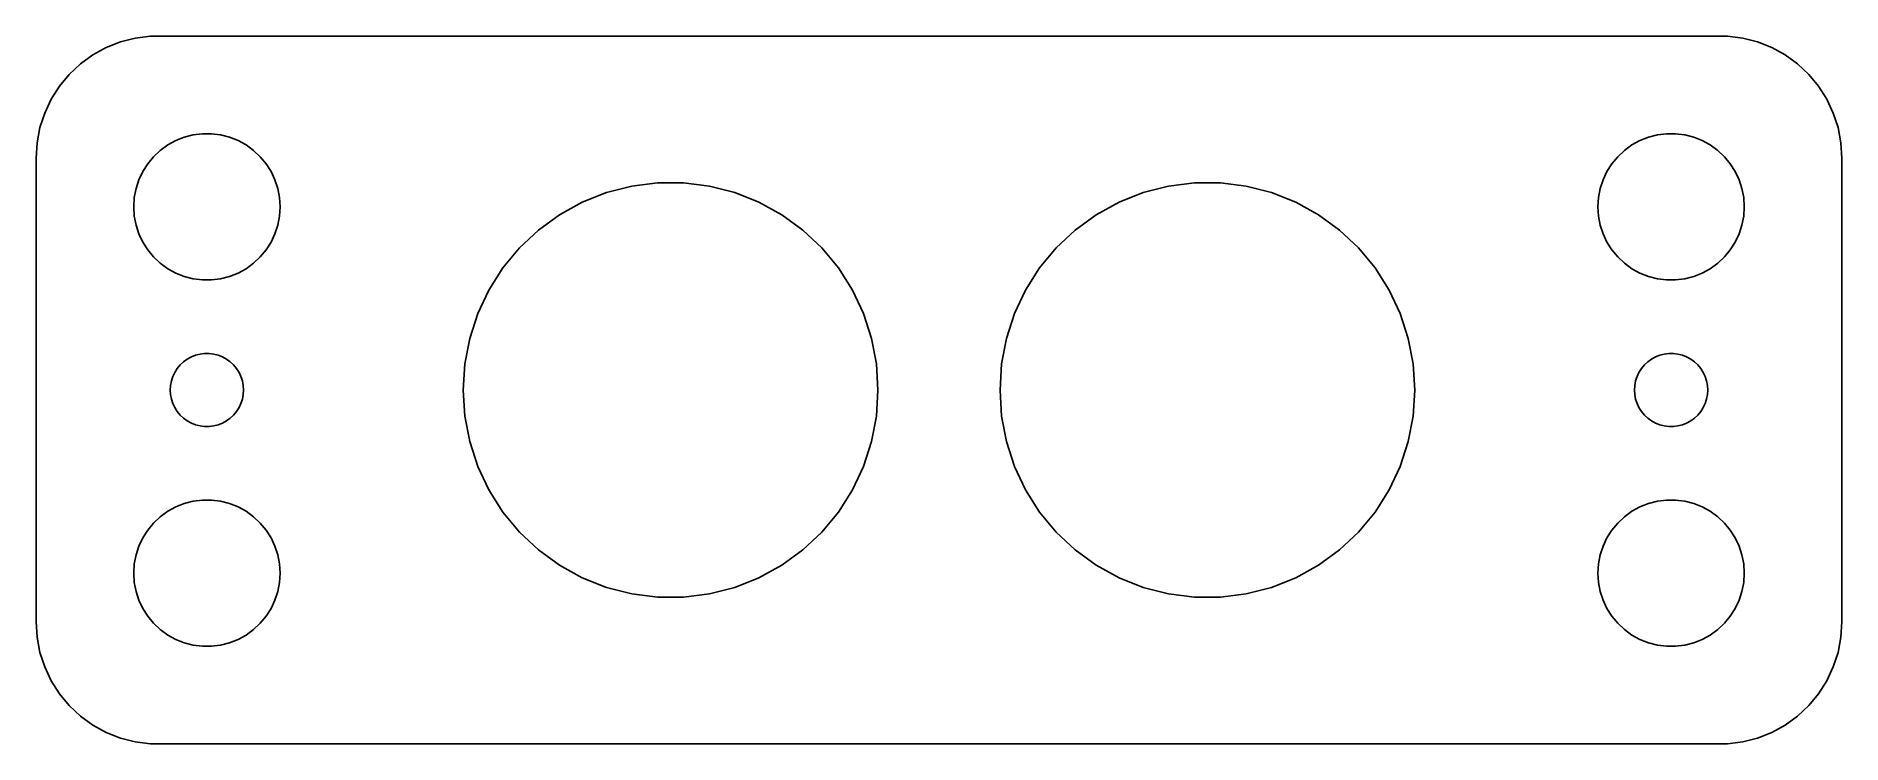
# Model space of a CAD drawing. Header units: metres. Extents: x -37 to 37, y -14.5 to 14.5.
import ezdxf

# ---------------------------------------------------------------- set-up
doc = ezdxf.new("R2010")
doc.units = ezdxf.units.M

msp = doc.modelspace()

# ---------------------------------------------------------------- linework, layer by layer
for p, q in [((-33.5451, 14.2553), (-34.1289, 14.0241)), ((-32.9369, 14.4114), (-33.5451, 14.2553)), ((-32.3139, 14.4901), (-32.9369, 14.4114)), ((32.3139, 14.4901), (-32.3139, 14.4901)), ((32.9369, 14.4114), (32.3139, 14.4901)), ((33.5451, 14.2553), (32.9369, 14.4114)), ((34.1289, 14.0241), (33.5451, 14.2553)), ((-35.1871, 13.3526), (-35.6448, 12.9227)), ((-34.6791, 13.7216), (-35.1871, 13.3526)), ((-34.1289, 14.0241), (-34.6791, 13.7216)), ((34.6791, 13.7216), (34.1289, 14.0241)), ((35.1871, 13.3526), (34.6791, 13.7216)), ((35.6448, 12.9227), (35.1871, 13.3526)), ((-35.6448, 12.9227), (-36.0451, 12.4389)), ((36.0451, 12.4389), (35.6448, 12.9227)), ((-36.3815, 11.9088), (-36.6489, 11.3406)), ((-36.0451, 12.4389), (-36.3815, 11.9088)), ((36.3815, 11.9088), (36.0451, 12.4389)), ((36.6489, 11.3406), (36.3815, 11.9088)), ((-36.6489, 11.3406), (-36.8429, 10.7434)), ((36.8429, 10.7434), (36.6489, 11.3406)), ((-36.8429, 10.7434), (-36.9606, 10.1267)), ((-30.927, 10.3532), (-30.5621, 10.4469)), ((-30.5621, 10.4469), (-30.1884, 10.4941)), ((-30.1884, 10.4941), (-29.8116, 10.4941)), ((-29.8116, 10.4941), (-29.4379, 10.4469)), ((-29.4379, 10.4469), (-29.0729, 10.3532)), ((29.0729, 10.3532), (29.4379, 10.4469)), ((29.4379, 10.4469), (29.8116, 10.4941)), ((29.8116, 10.4941), (30.1884, 10.4941)), ((30.1884, 10.4941), (30.5621, 10.4469)), ((30.5621, 10.4469), (30.927, 10.3532)), ((36.9606, 10.1267), (36.8429, 10.7434)), ((-36.9606, 10.1267), (-37, 9.5)), ((-32.1869, 9.55363), (-31.9123, 9.81154)), ((-31.9123, 9.81154), (-31.6075, 10.033)), ((-31.6075, 10.033), (-31.2773, 10.2145)), ((-31.2773, 10.2145), (-30.927, 10.3532)), ((-29.0729, 10.3532), (-28.7227, 10.2145)), ((-28.7227, 10.2145), (-28.3925, 10.033)), ((-28.3925, 10.033), (-28.0877, 9.81154)), ((-28.0877, 9.81154), (-27.8131, 9.55363)), ((27.8131, 9.55363), (28.0877, 9.81154)), ((28.0877, 9.81154), (28.3925, 10.033)), ((28.3925, 10.033), (28.7227, 10.2145)), ((28.7227, 10.2145), (29.0729, 10.3532)), ((30.927, 10.3532), (31.2773, 10.2145)), ((31.2773, 10.2145), (31.6075, 10.033)), ((31.6075, 10.033), (31.9123, 9.81154)), ((31.9123, 9.81154), (32.1869, 9.55363)), ((37, 9.5), (36.9606, 10.1267)), ((-37, 9.5), (-37, -9.5)), ((-32.7893, 8.60437), (-32.6289, 8.94525)), ((-32.6289, 8.94525), (-32.427, 9.26335)), ((-32.427, 9.26335), (-32.1869, 9.55363)), ((-27.8131, 9.55363), (-27.5729, 9.26335)), ((-27.5729, 9.26335), (-27.3711, 8.94525)), ((-27.3711, 8.94525), (-27.2107, 8.60437)), ((27.2107, 8.60437), (27.3711, 8.94525)), ((27.3711, 8.94525), (27.5729, 9.26335)), ((27.5729, 9.26335), (27.8131, 9.55363)), ((32.1869, 9.55363), (32.427, 9.26335)), ((32.427, 9.26335), (32.6289, 8.94525)), ((32.6289, 8.94525), (32.7893, 8.60437)), ((37, -9.5), (37, 9.5)), ((-32.9763, 7.87599), (-32.9057, 8.24606)), ((-32.9057, 8.24606), (-32.7893, 8.60437)), ((-27.2107, 8.60437), (-27.0942, 8.24606)), ((-27.0942, 8.24606), (-27.0237, 7.87599)), ((-13.6266, 8.08397), (-12.5927, 8.34944)), ((-12.5927, 8.34944), (-11.5337, 8.48322)), ((-11.5337, 8.48322), (-10.4663, 8.48322)), ((-10.4663, 8.48322), (-9.40726, 8.34944)), ((-9.40726, 8.34944), (-8.37335, 8.08397)), ((8.37335, 8.08397), (9.40726, 8.34944)), ((9.40726, 8.34944), (10.4663, 8.48322)), ((10.4663, 8.48322), (11.5337, 8.48322)), ((11.5337, 8.48322), (12.5927, 8.34944)), ((12.5927, 8.34944), (13.6266, 8.08397)), ((27.0237, 7.87599), (27.0942, 8.24606)), ((27.0942, 8.24606), (27.2107, 8.60437)), ((32.7893, 8.60437), (32.9057, 8.24606)), ((32.9057, 8.24606), (32.9763, 7.87599)), ((-33, 7.5), (-32.9763, 7.87599)), ((-32.9763, 7.12399), (-33, 7.5)), ((-27.0237, 7.87599), (-27, 7.5)), ((-27, 7.5), (-27.0237, 7.12399)), ((-15.5545, 7.17677), (-14.6191, 7.69102)), ((-14.6191, 7.69102), (-13.6266, 8.08397)), ((-8.37335, 8.08397), (-7.38087, 7.69102)), ((-7.38087, 7.69102), (-6.44547, 7.17677)), ((6.44547, 7.17677), (7.38087, 7.69102)), ((7.38087, 7.69102), (8.37335, 8.08397)), ((13.6266, 8.08397), (14.6191, 7.69102)), ((14.6191, 7.69102), (15.5545, 7.17677)), ((27, 7.5), (27.0237, 7.87599)), ((27.0237, 7.12399), (27, 7.5)), ((32.9763, 7.87599), (33, 7.5)), ((33, 7.5), (32.9763, 7.12399)), ((-32.9057, 6.75392), (-32.9763, 7.12399)), ((-32.7893, 6.39561), (-32.9057, 6.75392)), ((-27.0942, 6.75392), (-27.2107, 6.39561)), ((-27.0237, 7.12399), (-27.0942, 6.75392)), ((-16.4181, 6.54936), (-15.5545, 7.17677)), ((-6.44547, 7.17677), (-5.58189, 6.54936)), ((5.58189, 6.54936), (6.44547, 7.17677)), ((15.5545, 7.17677), (16.4181, 6.54936)), ((27.0942, 6.75392), (27.0237, 7.12399)), ((27.2107, 6.39561), (27.0942, 6.75392)), ((32.9057, 6.75392), (32.7893, 6.39561)), ((32.9763, 7.12399), (32.9057, 6.75392)), ((-32.6289, 6.05473), (-32.7893, 6.39561)), ((-32.427, 5.73663), (-32.6289, 6.05473)), ((-27.3711, 6.05473), (-27.5729, 5.73663)), ((-27.2107, 6.39561), (-27.3711, 6.05473)), ((-17.1962, 5.81865), (-16.4181, 6.54936)), ((-5.58189, 6.54936), (-4.80376, 5.81865)), ((4.80376, 5.81865), (5.58189, 6.54936)), ((16.4181, 6.54936), (17.1962, 5.81865)), ((27.3711, 6.05473), (27.2107, 6.39561)), ((27.5729, 5.73663), (27.3711, 6.05473)), ((32.6289, 6.05473), (32.427, 5.73663)), ((32.7893, 6.39561), (32.6289, 6.05473)), ((-32.1869, 5.44635), (-32.427, 5.73663)), ((-31.9123, 5.18845), (-32.1869, 5.44635)), ((-31.6075, 4.96701), (-31.9123, 5.18845)), ((-28.0877, 5.18845), (-28.3925, 4.96701)), ((-27.8131, 5.44635), (-28.0877, 5.18845)), ((-27.5729, 5.73663), (-27.8131, 5.44635)), ((-17.8766, 4.99617), (-17.1962, 5.81865)), ((-4.80376, 5.81865), (-4.12335, 4.99617)), ((4.12335, 4.99617), (4.80376, 5.81865)), ((17.1962, 5.81865), (17.8766, 4.99617)), ((27.8131, 5.44635), (27.5729, 5.73663)), ((28.0877, 5.18845), (27.8131, 5.44635)), ((28.3925, 4.96701), (28.0877, 5.18845)), ((31.9123, 5.18845), (31.6075, 4.96701)), ((32.1869, 5.44635), (31.9123, 5.18845)), ((32.427, 5.73663), (32.1869, 5.44635)), ((-31.2773, 4.78551), (-31.6075, 4.96701)), ((-30.927, 4.64682), (-31.2773, 4.78551)), ((-30.5621, 4.55313), (-30.927, 4.64682)), ((-30.1884, 4.50591), (-30.5621, 4.55313)), ((-29.8116, 4.50591), (-30.1884, 4.50591)), ((-29.4379, 4.55313), (-29.8116, 4.50591)), ((-29.0729, 4.64682), (-29.4379, 4.55313)), ((-28.7227, 4.78551), (-29.0729, 4.64682)), ((-28.3925, 4.96701), (-28.7227, 4.78551)), ((-18.4486, 4.09489), (-17.8766, 4.99617)), ((-4.12335, 4.99617), (-3.55139, 4.09489)), ((3.55139, 4.09489), (4.12335, 4.99617)), ((17.8766, 4.99617), (18.4486, 4.09489)), ((28.7227, 4.78551), (28.3925, 4.96701)), ((29.0729, 4.64682), (28.7227, 4.78551)), ((29.4379, 4.55313), (29.0729, 4.64682)), ((29.8116, 4.50591), (29.4379, 4.55313)), ((30.1884, 4.50591), (29.8116, 4.50591)), ((30.5621, 4.55313), (30.1884, 4.50591)), ((30.927, 4.64682), (30.5621, 4.55313)), ((31.2773, 4.78551), (30.927, 4.64682)), ((31.6075, 4.96701), (31.2773, 4.78551)), ((-18.9031, 3.12904), (-18.4486, 4.09489)), ((-3.55139, 4.09489), (-3.09689, 3.12904)), ((3.09689, 3.12904), (3.55139, 4.09489)), ((18.4486, 4.09489), (18.9031, 3.12904)), ((-19.233, 2.11386), (-18.9031, 3.12904)), ((-3.09689, 3.12904), (-2.76703, 2.11386)), ((2.76703, 2.11386), (3.09689, 3.12904)), ((18.9031, 3.12904), (19.233, 2.11386)), ((-30.2811, 1.47342), (-30.0942, 1.49704)), ((-30.0942, 1.49704), (-29.9058, 1.49704)), ((-29.9058, 1.49704), (-29.7189, 1.47342)), ((-19.433, 1.06532), (-19.233, 2.11386)), ((-2.76703, 2.11386), (-2.56702, 1.06532)), ((2.56702, 1.06532), (2.76703, 2.11386)), ((19.233, 2.11386), (19.433, 1.06532)), ((29.7189, 1.47342), (29.9058, 1.49704)), ((29.9058, 1.49704), (30.0942, 1.49704)), ((30.0942, 1.49704), (30.2811, 1.47342)), ((-31.3145, 0.722626), (-31.2135, 0.881668)), ((-31.2135, 0.881668), (-31.0934, 1.02681)), ((-31.0934, 1.02681), (-30.9561, 1.15576)), ((-30.9561, 1.15576), (-30.8037, 1.26648)), ((-30.8037, 1.26648), (-30.6387, 1.35724)), ((-30.6387, 1.35724), (-30.4635, 1.42657)), ((-30.4635, 1.42657), (-30.2811, 1.47342)), ((-29.7189, 1.47342), (-29.5365, 1.42657)), ((-29.5365, 1.42657), (-29.3613, 1.35724)), ((-29.3613, 1.35724), (-29.1963, 1.26648)), ((-29.1963, 1.26648), (-29.0439, 1.15576)), ((-29.0439, 1.15576), (-28.9065, 1.02681)), ((-28.9065, 1.02681), (-28.7865, 0.881668)), ((-28.7865, 0.881668), (-28.6855, 0.722626)), ((-19.5, 0), (-19.433, 1.06532)), ((-2.56702, 1.06532), (-2.5, 0)), ((2.5, 0), (2.56702, 1.06532)), ((19.433, 1.06532), (19.5, 0)), ((28.6855, 0.722626), (28.7865, 0.881668)), ((28.7865, 0.881668), (28.9065, 1.02681)), ((28.9065, 1.02681), (29.0439, 1.15576)), ((29.0439, 1.15576), (29.1963, 1.26648)), ((29.1963, 1.26648), (29.3613, 1.35724)), ((29.3613, 1.35724), (29.5365, 1.42657)), ((29.5365, 1.42657), (29.7189, 1.47342)), ((30.2811, 1.47342), (30.4635, 1.42657)), ((30.4635, 1.42657), (30.6387, 1.35724)), ((30.6387, 1.35724), (30.8037, 1.26648)), ((30.8037, 1.26648), (30.9561, 1.15576)), ((30.9561, 1.15576), (31.0934, 1.02681)), ((31.0934, 1.02681), (31.2135, 0.881668)), ((31.2135, 0.881668), (31.3145, 0.722626)), ((-31.5, 0), (-31.4882, 0.187988)), ((-31.4882, -0.187988), (-31.5, 0)), ((-31.4882, 0.187988), (-31.4529, 0.373032)), ((-31.4529, 0.373032), (-31.3947, 0.552185)), ((-31.3947, 0.552185), (-31.3145, 0.722626)), ((-28.6855, 0.722626), (-28.6053, 0.552185)), ((-28.6053, 0.552185), (-28.5471, 0.373032)), ((-28.5471, 0.373032), (-28.5118, 0.187988)), ((-28.5118, 0.187988), (-28.5, 0)), ((-28.5, 0), (-28.5118, -0.187988)), ((-19.433, -1.06532), (-19.5, 0)), ((-2.5, 0), (-2.56702, -1.06532)), ((2.56702, -1.06532), (2.5, 0)), ((19.5, 0), (19.433, -1.06532)), ((28.5, 0), (28.5118, 0.187988)), ((28.5118, -0.187988), (28.5, 0)), ((28.5118, 0.187988), (28.5471, 0.373032)), ((28.5471, 0.373032), (28.6053, 0.552185)), ((28.6053, 0.552185), (28.6855, 0.722626)), ((31.3145, 0.722626), (31.3947, 0.552185)), ((31.3947, 0.552185), (31.4529, 0.373032)), ((31.4529, 0.373032), (31.4882, 0.187988)), ((31.4882, 0.187988), (31.5, 0)), ((31.5, 0), (31.4882, -0.187988)), ((-31.4529, -0.373032), (-31.4882, -0.187988)), ((-31.3947, -0.552185), (-31.4529, -0.373032)), ((-31.3145, -0.722626), (-31.3947, -0.552185)), ((-31.2135, -0.881668), (-31.3145, -0.722626)), ((-28.6855, -0.722626), (-28.7865, -0.881668)), ((-28.6053, -0.552185), (-28.6855, -0.722626)), ((-28.5471, -0.373032), (-28.6053, -0.552185)), ((-28.5118, -0.187988), (-28.5471, -0.373032)), ((28.5471, -0.373032), (28.5118, -0.187988)), ((28.6053, -0.552185), (28.5471, -0.373032)), ((28.6855, -0.722626), (28.6053, -0.552185)), ((28.7865, -0.881668), (28.6855, -0.722626)), ((31.3145, -0.722626), (31.2135, -0.881668)), ((31.3947, -0.552185), (31.3145, -0.722626)), ((31.4529, -0.373032), (31.3947, -0.552185)), ((31.4882, -0.187988), (31.4529, -0.373032)), ((-31.0934, -1.02681), (-31.2135, -0.881668)), ((-30.9561, -1.15576), (-31.0934, -1.02681)), ((-30.8037, -1.26648), (-30.9561, -1.15576)), ((-30.6387, -1.35724), (-30.8037, -1.26648)), ((-30.4635, -1.42657), (-30.6387, -1.35724)), ((-30.2811, -1.47342), (-30.4635, -1.42657)), ((-30.0942, -1.49704), (-30.2811, -1.47342)), ((-29.7189, -1.47342), (-29.9058, -1.49704)), ((-29.5365, -1.42657), (-29.7189, -1.47342)), ((-29.3613, -1.35724), (-29.5365, -1.42657)), ((-29.1963, -1.26648), (-29.3613, -1.35724)), ((-29.0439, -1.15576), (-29.1963, -1.26648)), ((-28.9065, -1.02681), (-29.0439, -1.15576)), ((-28.7865, -0.881668), (-28.9065, -1.02681)), ((-19.233, -2.11386), (-19.433, -1.06532)), ((-2.56702, -1.06532), (-2.76703, -2.11386)), ((2.76703, -2.11386), (2.56702, -1.06532)), ((19.433, -1.06532), (19.233, -2.11386)), ((28.9065, -1.02681), (28.7865, -0.881668)), ((29.0439, -1.15576), (28.9065, -1.02681)), ((29.1963, -1.26648), (29.0439, -1.15576)), ((29.3613, -1.35724), (29.1963, -1.26648)), ((29.5365, -1.42657), (29.3613, -1.35724)), ((29.7189, -1.47342), (29.5365, -1.42657)), ((29.9058, -1.49704), (29.7189, -1.47342)), ((30.2811, -1.47342), (30.0942, -1.49704)), ((30.4635, -1.42657), (30.2811, -1.47342)), ((30.6387, -1.35724), (30.4635, -1.42657)), ((30.8037, -1.26648), (30.6387, -1.35724)), ((30.9561, -1.15576), (30.8037, -1.26648)), ((31.0934, -1.02681), (30.9561, -1.15576)), ((31.2135, -0.881668), (31.0934, -1.02681)), ((-29.9058, -1.49704), (-30.0942, -1.49704)), ((-18.9031, -3.12904), (-19.233, -2.11386)), ((-2.76703, -2.11386), (-3.09689, -3.12904)), ((3.09689, -3.12904), (2.76703, -2.11386)), ((19.233, -2.11386), (18.9031, -3.12904)), ((30.0942, -1.49704), (29.9058, -1.49704)), ((-18.4486, -4.09489), (-18.9031, -3.12904)), ((-3.09689, -3.12904), (-3.55139, -4.09489)), ((3.55139, -4.09489), (3.09689, -3.12904)), ((18.9031, -3.12904), (18.4486, -4.09489)), ((-17.8766, -4.99617), (-18.4486, -4.09489)), ((-3.55139, -4.09489), (-4.12335, -4.99617)), ((4.12335, -4.99617), (3.55139, -4.09489)), ((18.4486, -4.09489), (17.8766, -4.99617)), ((-31.9123, -5.18845), (-31.6075, -4.96701)), ((-31.6075, -4.96701), (-31.2773, -4.78551)), ((-31.2773, -4.78551), (-30.927, -4.64682)), ((-30.927, -4.64682), (-30.5621, -4.55313)), ((-30.5621, -4.55313), (-30.1884, -4.50591)), ((-30.1884, -4.50591), (-29.8116, -4.50591)), ((-29.8116, -4.50591), (-29.4379, -4.55313)), ((-29.4379, -4.55313), (-29.0729, -4.64682)), ((-29.0729, -4.64682), (-28.7227, -4.78551)), ((-28.7227, -4.78551), (-28.3925, -4.96701)), ((-28.3925, -4.96701), (-28.0877, -5.18845)), ((-17.1962, -5.81865), (-17.8766, -4.99617)), ((-4.12335, -4.99617), (-4.80376, -5.81865)), ((4.80376, -5.81865), (4.12335, -4.99617)), ((17.8766, -4.99617), (17.1962, -5.81865)), ((28.0877, -5.18845), (28.3925, -4.96701)), ((28.3925, -4.96701), (28.7227, -4.78551)), ((28.7227, -4.78551), (29.0729, -4.64682)), ((29.0729, -4.64682), (29.4379, -4.55313)), ((29.4379, -4.55313), (29.8116, -4.50591)), ((29.8116, -4.50591), (30.1884, -4.50591)), ((30.1884, -4.50591), (30.5621, -4.55313)), ((30.5621, -4.55313), (30.927, -4.64682)), ((30.927, -4.64682), (31.2773, -4.78551)), ((31.2773, -4.78551), (31.6075, -4.96701)), ((31.6075, -4.96701), (31.9123, -5.18845)), ((-32.6289, -6.05473), (-32.427, -5.73663)), ((-32.427, -5.73663), (-32.1869, -5.44635)), ((-32.1869, -5.44635), (-31.9123, -5.18845)), ((-28.0877, -5.18845), (-27.8131, -5.44635)), ((-27.8131, -5.44635), (-27.5729, -5.73663)), ((-27.5729, -5.73663), (-27.3711, -6.05473)), ((-16.4181, -6.54936), (-17.1962, -5.81865)), ((-4.80376, -5.81865), (-5.58189, -6.54936)), ((5.58189, -6.54936), (4.80376, -5.81865)), ((17.1962, -5.81865), (16.4181, -6.54936)), ((27.3711, -6.05473), (27.5729, -5.73663)), ((27.5729, -5.73663), (27.8131, -5.44635)), ((27.8131, -5.44635), (28.0877, -5.18845)), ((31.9123, -5.18845), (32.1869, -5.44635)), ((32.1869, -5.44635), (32.427, -5.73663)), ((32.427, -5.73663), (32.6289, -6.05473)), ((-32.9057, -6.75392), (-32.7893, -6.39561)), ((-32.7893, -6.39561), (-32.6289, -6.05473)), ((-27.3711, -6.05473), (-27.2107, -6.39561)), ((-27.2107, -6.39561), (-27.0942, -6.75392)), ((-15.5545, -7.17677), (-16.4181, -6.54936)), ((-5.58189, -6.54936), (-6.44547, -7.17677)), ((6.44547, -7.17677), (5.58189, -6.54936)), ((16.4181, -6.54936), (15.5545, -7.17677)), ((27.0942, -6.75392), (27.2107, -6.39561)), ((27.2107, -6.39561), (27.3711, -6.05473)), ((32.6289, -6.05473), (32.7893, -6.39561)), ((32.7893, -6.39561), (32.9057, -6.75392)), ((-33, -7.5), (-32.9763, -7.12399)), ((-32.9763, -7.12399), (-32.9057, -6.75392)), ((-27.0942, -6.75392), (-27.0237, -7.12399)), ((-27.0237, -7.12399), (-27, -7.5)), ((-14.6191, -7.69102), (-15.5545, -7.17677)), ((-6.44547, -7.17677), (-7.38087, -7.69102)), ((7.38087, -7.69102), (6.44547, -7.17677)), ((15.5545, -7.17677), (14.6191, -7.69102)), ((27, -7.5), (27.0237, -7.12399)), ((27.0237, -7.12399), (27.0942, -6.75392)), ((32.9057, -6.75392), (32.9763, -7.12399)), ((32.9763, -7.12399), (33, -7.5)), ((-32.9763, -7.87599), (-33, -7.5)), ((-32.9057, -8.24606), (-32.9763, -7.87599)), ((-27.0237, -7.87599), (-27.0942, -8.24606)), ((-27, -7.5), (-27.0237, -7.87599)), ((-13.6266, -8.08397), (-14.6191, -7.69102)), ((-12.5927, -8.34944), (-13.6266, -8.08397)), ((-8.37335, -8.08397), (-9.40726, -8.34944)), ((-7.38087, -7.69102), (-8.37335, -8.08397)), ((8.37335, -8.08397), (7.38087, -7.69102)), ((9.40726, -8.34944), (8.37335, -8.08397)), ((13.6266, -8.08397), (12.5927, -8.34944)), ((14.6191, -7.69102), (13.6266, -8.08397)), ((27.0237, -7.87599), (27, -7.5)), ((27.0942, -8.24606), (27.0237, -7.87599)), ((32.9763, -7.87599), (32.9057, -8.24606)), ((33, -7.5), (32.9763, -7.87599)), ((-32.7893, -8.60437), (-32.9057, -8.24606)), ((-32.6289, -8.94525), (-32.7893, -8.60437)), ((-27.2107, -8.60437), (-27.3711, -8.94525)), ((-27.0942, -8.24606), (-27.2107, -8.60437)), ((-11.5337, -8.48322), (-12.5927, -8.34944)), ((-10.4663, -8.48322), (-11.5337, -8.48322)), ((-9.40726, -8.34944), (-10.4663, -8.48322)), ((10.4663, -8.48322), (9.40726, -8.34944)), ((11.5337, -8.48322), (10.4663, -8.48322)), ((12.5927, -8.34944), (11.5337, -8.48322)), ((27.2107, -8.60437), (27.0942, -8.24606)), ((27.3711, -8.94525), (27.2107, -8.60437)), ((32.7893, -8.60437), (32.6289, -8.94525)), ((32.9057, -8.24606), (32.7893, -8.60437)), ((-37, -9.5), (-36.9606, -10.1267)), ((-32.427, -9.26335), (-32.6289, -8.94525)), ((-32.1869, -9.55363), (-32.427, -9.26335)), ((-31.9123, -9.81154), (-32.1869, -9.55363)), ((-27.8131, -9.55363), (-28.0877, -9.81154)), ((-27.5729, -9.26335), (-27.8131, -9.55363)), ((-27.3711, -8.94525), (-27.5729, -9.26335)), ((27.5729, -9.26335), (27.3711, -8.94525)), ((27.8131, -9.55363), (27.5729, -9.26335)), ((28.0877, -9.81154), (27.8131, -9.55363)), ((32.1869, -9.55363), (31.9123, -9.81154)), ((32.427, -9.26335), (32.1869, -9.55363)), ((32.6289, -8.94525), (32.427, -9.26335)), ((36.9606, -10.1267), (37, -9.5)), ((-36.9606, -10.1267), (-36.8429, -10.7434)), ((-31.6075, -10.033), (-31.9123, -9.81154)), ((-31.2773, -10.2145), (-31.6075, -10.033)), ((-30.927, -10.3532), (-31.2773, -10.2145)), ((-30.5621, -10.4469), (-30.927, -10.3532)), ((-29.0729, -10.3532), (-29.4379, -10.4469)), ((-28.7227, -10.2145), (-29.0729, -10.3532)), ((-28.3925, -10.033), (-28.7227, -10.2145)), ((-28.0877, -9.81154), (-28.3925, -10.033)), ((28.3925, -10.033), (28.0877, -9.81154)), ((28.7227, -10.2145), (28.3925, -10.033)), ((29.0729, -10.3532), (28.7227, -10.2145)), ((29.4379, -10.4469), (29.0729, -10.3532)), ((30.927, -10.3532), (30.5621, -10.4469)), ((31.2773, -10.2145), (30.927, -10.3532)), ((31.6075, -10.033), (31.2773, -10.2145)), ((31.9123, -9.81154), (31.6075, -10.033)), ((36.8429, -10.7434), (36.9606, -10.1267)), ((-36.8429, -10.7434), (-36.6489, -11.3406)), ((-30.1884, -10.4941), (-30.5621, -10.4469)), ((-29.8116, -10.4941), (-30.1884, -10.4941)), ((-29.4379, -10.4469), (-29.8116, -10.4941)), ((29.8116, -10.4941), (29.4379, -10.4469)), ((30.1884, -10.4941), (29.8116, -10.4941)), ((30.5621, -10.4469), (30.1884, -10.4941)), ((36.6489, -11.3406), (36.8429, -10.7434)), ((-36.6489, -11.3406), (-36.3815, -11.9088)), ((36.3815, -11.9088), (36.6489, -11.3406)), ((-36.3815, -11.9088), (-36.0451, -12.4389)), ((-36.0451, -12.4389), (-35.6448, -12.9227)), ((35.6448, -12.9227), (36.0451, -12.4389)), ((36.0451, -12.4389), (36.3815, -11.9088)), ((-35.6448, -12.9227), (-35.1871, -13.3526)), ((35.1871, -13.3526), (35.6448, -12.9227)), ((-35.1871, -13.3526), (-34.6791, -13.7216)), ((-34.6791, -13.7216), (-34.1289, -14.0241)), ((-34.1289, -14.0241), (-33.5451, -14.2553)), ((33.5451, -14.2553), (34.1289, -14.0241)), ((34.1289, -14.0241), (34.6791, -13.7216)), ((34.6791, -13.7216), (35.1871, -13.3526)), ((-33.5451, -14.2553), (-32.9369, -14.4114)), ((-32.9369, -14.4114), (-32.3139, -14.4901)), ((-32.3139, -14.4901), (32.3139, -14.4901)), ((32.3139, -14.4901), (32.9369, -14.4114)), ((32.9369, -14.4114), (33.5451, -14.2553))]:
    msp.add_line(p, q)

doc.saveas('drawing.dxf')
